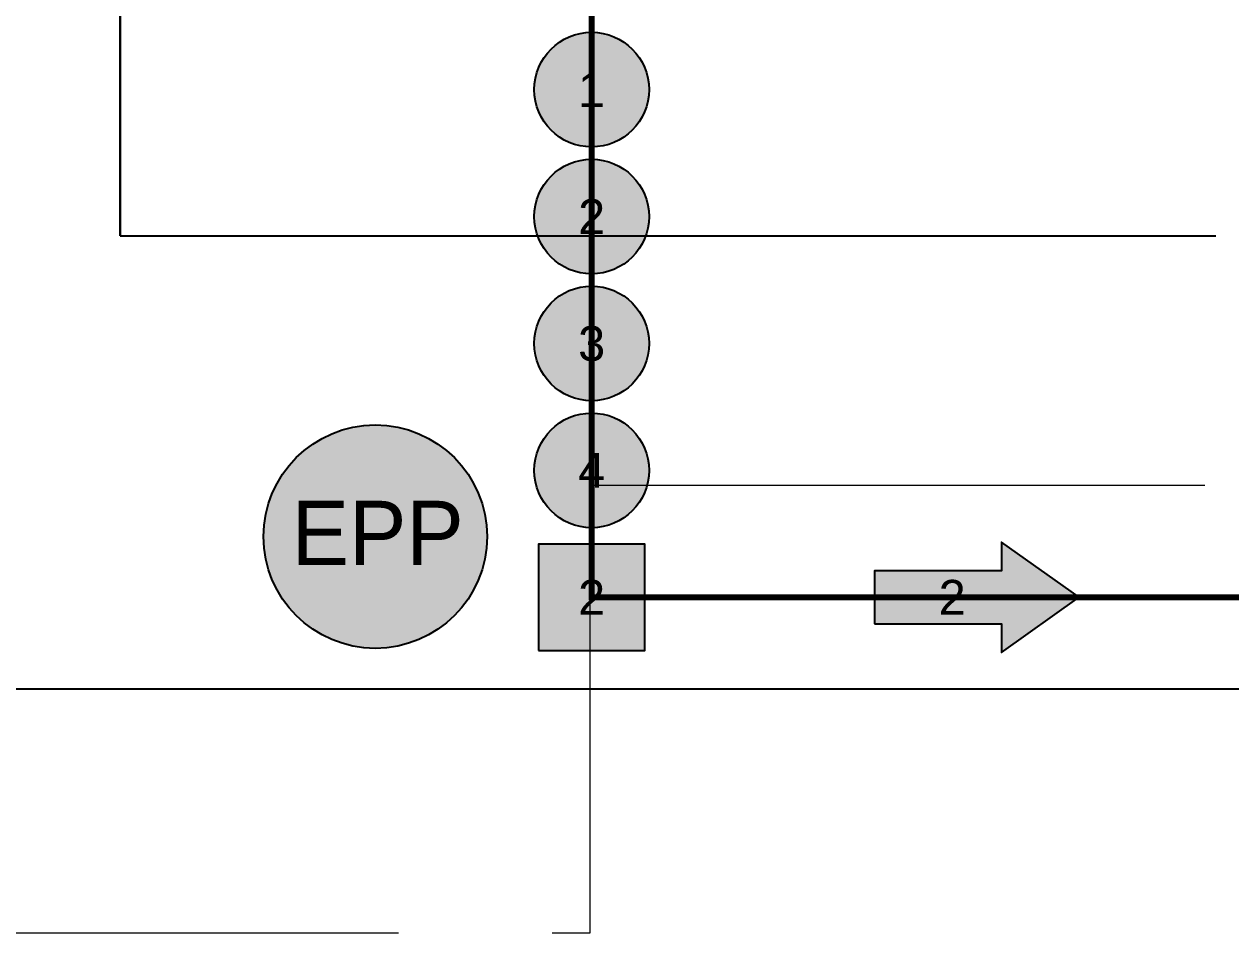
# Model space of a CAD drawing. Header units: metres. Extents: x 151 to 270, y 180 to 223.
# Drawn here: x 166.03 to 171.92, y 198.16 to 202.6 of the extents above; entities that cross this region are included whole.
import ezdxf
from ezdxf.enums import TextEntityAlignment as Align

# ---------------------------------------------------------------- set-up
doc = ezdxf.new("R2010")
doc.units = ezdxf.units.M
doc.linetypes.add('AM_ISO02W050x2', pattern=[3.75, 3, -0.75])
for name, color, linetype in [('1-AREA DE PRODUCCION', 7, 'Continuous'), ('2-SEÑALETICA', 2, 'Continuous'), ('4-DIAGRAMA DE RECORRIDO', 4, 'Continuous')]:
    doc.layers.add(name, color=color, linetype=linetype)
doc.styles.add('SEN-ARIAL', font='arial.ttf')

# ---------------------------------------------------------------- blocks, each defined once
blk = doc.blocks.new('DR_OPERACION')
at = {"true_color": 0x8dc63f}
h = blk.add_hatch(color=7, dxfattribs=at)
edge = h.paths.add_edge_path()
edge.add_arc((0, 0), 0.28, 0, 360)
at = {"color": 7}
blk.add_circle((0, 0), 0.28, dxfattribs=at)
at = {"color": 250, "style": 'SEN-ARIAL'}
blk.add_attdef('NUM', text='', height=0.17, dxfattribs=at).set_placement((0, 0), align=Align.MIDDLE_CENTER)
at = {"style": 'SEN-ARIAL', "flags": 1}
blk.add_attdef('ACTIVIDAD', (0, -0.45), '', height=0.1, dxfattribs=at)
blk = doc.blocks.new('DR_INSPECCION')
at = {"true_color": 0x968cf0}
blk.add_hatch(color=7, dxfattribs=at).paths.add_polyline_path([(-0.26, -0.26), (0.26, -0.26), (0.26, 0.26), (-0.26, 0.26)])
at = {"color": 7}
blk.add_lwpolyline([(-0.26, -0.26), (0.26, -0.26), (0.26, 0.26), (-0.26, 0.26)], close=True, dxfattribs=at)
at = {"color": 250, "style": 'SEN-ARIAL'}
blk.add_attdef('NUM', text='', height=0.17, dxfattribs=at).set_placement((0, 0), align=Align.MIDDLE_CENTER)
at = {"style": 'SEN-ARIAL', "flags": 1}
blk.add_attdef('ACTIVIDAD', (0, -0.45), '', height=0.1, dxfattribs=at)
blk = doc.blocks.new('DR_TRANSPORTE')
at = {"true_color": 0x9bc8f0}
blk.add_hatch(color=7, dxfattribs=at).paths.add_polyline_path([(-0.5, -0.13), (0.12, -0.13), (0.12, -0.27), (0.5, 0), (0.12, 0.27), (0.12, 0.13), (-0.5, 0.13)])
at = {"color": 7}
blk.add_lwpolyline([(-0.5, -0.13), (0.12, -0.13), (0.12, -0.27), (0.5, 0), (0.12, 0.27), (0.12, 0.13), (-0.5, 0.13)], close=True, dxfattribs=at)
at = {"color": 250, "style": 'SEN-ARIAL'}
blk.add_attdef('NUM', text='', height=0.17, dxfattribs=at).set_placement((-0.12, 0), align=Align.MIDDLE_CENTER)
at = {"style": 'SEN-ARIAL', "flags": 1}
blk.add_attdef('ACTIVIDAD', (0, -0.45), '', height=0.1, dxfattribs=at)

msp = doc.modelspace()

# ---------------------------------------------------------------- hatches: boundary and pattern name
at = {"layer": '2-SEÑALETICA', "linetype": 'ByBlock', "lineweight": 15}
msp.add_hatch(color=150, dxfattribs=at).paths.add_polyline_path([(167.1983, 200.0964, 1), (168.2897, 200.0964, 1)])

# ---------------------------------------------------------------- linework, layer by layer
at = {"layer": '1-AREA DE PRODUCCION', "color": 2}
for p, q in [((166.4988, 204.1037), (166.4988, 201.5657)), ((166.4988, 201.5657), (166.4988, 204.1037)), ((166.4988, 201.5657), (171.8465, 201.5657))]:
    msp.add_line(p, q, dxfattribs=at)
at = {"layer": '1-AREA DE PRODUCCION', "color": 0}
for p, q in [((166.4988, 201.5657), (166.4988, 201.5657)), ((166.4988, 201.5657), (166.4988, 201.5657)), ((166.4988, 201.5657), (166.4988, 201.5657)), ((166.4988, 201.5657), (166.4988, 201.5657)), ((166.4988, 201.5657), (166.4988, 201.5657)), ((162.47, 199.3528), (188.47, 199.3528))]:
    msp.add_line(p, q, dxfattribs=at)
at = {"layer": '2-SEÑALETICA', "color": 3, "linetype": 'AM_ISO02W050x2', "lineweight": 18}
for p, q in [((168.7932, 198.1607), (168.7932, 200.3472)), ((168.7932, 200.3472), (180.2779, 200.3472)), ((161.1073, 198.1607), (168.7932, 198.1607))]:
    msp.add_line(p, q, dxfattribs=at)
at = {"layer": '2-SEÑALETICA', "color": 0}
msp.add_circle((167.744, 200.0964), 0.5457, dxfattribs=at)
at = {"layer": '4-DIAGRAMA DE RECORRIDO', "color": 7, "const_width": 0.03}
msp.add_lwpolyline([(172.25, 218), (170, 218), (170, 202.9), (168.8, 202.9), (168.8, 199.8), (172.55, 199.8), (172.55, 202.9), (177.4, 202.9), (177.4, 199.8), (181.5, 199.8), (181.5, 202.9), (185.3, 202.9), (185.3, 204.2), (196.3, 204.2)], dxfattribs=at)

# ---------------------------------------------------------------- block references
at = {"layer": '4-DIAGRAMA DE RECORRIDO'}
for name, p, values in [('DR_OPERACION', (168.8, 202.28), {'NUM': '1'}), ('DR_OPERACION', (168.8, 201.66), {'NUM': '2'}), ('DR_OPERACION', (168.8, 201.04), {'NUM': '3'}), ('DR_OPERACION', (168.8, 200.42), {'NUM': '4'}), ('DR_INSPECCION', (168.8, 199.8), {'NUM': '2'}), ('DR_TRANSPORTE', (170.68, 199.8), {'NUM': '2'})]:
    msp.add_blockref(name, p, dxfattribs=at).add_auto_attribs(values)

# ---------------------------------------------------------------- texts
at = {"layer": '2-SEÑALETICA', "color": 0, "linetype": 'ByBlock', "lineweight": 15}
msp.add_text('EPP', height=0.31384, dxfattribs=at).set_placement((167.336, 199.9576))

doc.saveas('drawing.dxf')
